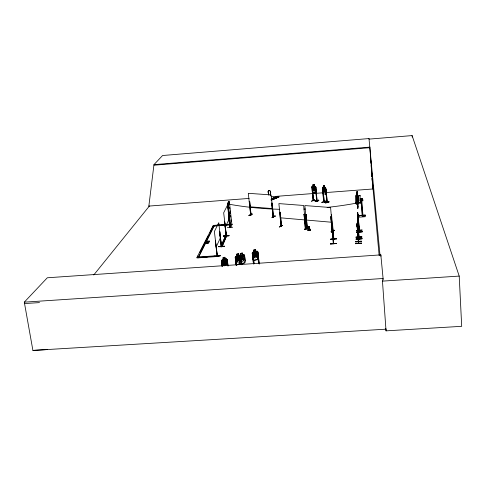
<?xml version="1.0" encoding="UTF-8"?>
<svg xmlns="http://www.w3.org/2000/svg" width="486" height="486" viewBox="0 0 486 486"><rect width="100%" height="100%" fill="white"/><g stroke="black" fill="none" stroke-linecap="round" stroke-linejoin="round"><path stroke-width="0.73" d="M336.658 238.875L330.778 239.294L336.658 238.875L336.634 238.559L330.747 238.984L330.778 239.294M330.407 243.674L336.409 243.492L330.431 243.996L336.415 243.535M333.505 238.565C334.24 238.274 332.874 239.191 333.87 239.082M333.839 239.161L332.533 224.028M333.615 239.1L331.543 214.824L331.209 219.107L333.317 243.753L333.25 243.115M333.511 243.182L333.548 243.656M332.224 228.371L333.548 243.729M330.431 243.936L330.407 243.644M357.253 194.017L357.502 196.459L357.313 194.594M357.447 201.824L357.35 201.046M357.848 199.716L357.496 197.134L357.653 201.186L357.811 200.505M357.605 200.469L357.763 200.821M357.374 203.014L357.635 205.384M357.55 200.961L357.933 200.572L357.471 200.487M357.544 200.56L357.903 200.815L357.708 198.495L357.86 200.773M357.787 199.266L357.684 199.066M274.991 197.766L273.91 197.863L275.86 198.015L273.946 197.832L274.669 197.65L274.967 197.93L273.928 197.99L274.973 197.832M308.537 230.23L308.853 226.512L310.196 229.945L308.258 230.127L308.744 226.555L308.537 229.179M332.527 234.477L332.837 229.963M230.06 213.081L230.06 213.554L230.139 213.081M229.453 213.409L229.313 213.281M228.979 235.74L226.932 235.777M217.169 255.855L220.128 255.612L216.428 255.873M214.241 256.31L215.687 256.341M214.211 256.067L214.235 256.335M249.13 198.422L148.85 206.088L153.965 164.633L162.579 155.514L368.995 138.565L380.04 255.539M308.258 230.127L308.75 226.579L308.999 230.255M310.463 230.261C303.999 230.018 311.465 231.439 310.475 229.562M307.869 230.449L307.972 229.72M326.282 192.669L326.021 194.248L326.276 192.699M241.056 263.424L241.402 261.346L240.862 255.964L240.175 255.399L238.893 255.721L238.693 253.728L238.869 255.824M236.767 254.184L238.693 253.728L236.767 254.184L236.998 256.201L235.771 256.511L235.188 257.392L235.801 262.786L236.712 264.633L241.141 263.497L241.499 261.359M244.731 262.677L245.078 260.605M245.144 260.599L244.573 255.247L243.863 254.67L242.581 254.986L242.386 252.993L240.461 253.449L240.692 255.46L239.464 255.77L238.875 256.644C239.865 261.207 238.201 266.462 244.816 262.75L245.144 260.599L244.482 255.278L243.844 254.743M258.364 257.058C257.288 264.761 259.111 251.28 257.702 251.748L257.094 251.141L255.861 251.481M315.851 192.814L316.234 191.302L315.888 192.875L312.777 192.578L312.261 190.925M321.683 202.389L325.547 200.985L321.878 202.437M248.929 215.523L252.137 213.907L249.111 215.505M252.125 214.138L248.917 215.559L252.167 214.186M311.398 201.168L314.6 199.892M314.588 199.71L311.605 201.222M279.292 227.114L282.524 225.352M279.486 226.871L282.548 225.346M308.385 228.019L305.342 229.532M308.337 227.964L305.147 229.526M357.41 202.911L357.477 203.233L357.702 202.79L357.781 204.879M356.955 223.973L356.985 223.153L358.522 243.395L357.52 227.806M358.419 241.651L358.723 241.767M358.644 241.214L358.638 241.092M232.703 227.235L227.314 227.673M221.592 246.542L224.386 246.214L218.627 246.754L221.391 246.554L220.431 238.523M359.063 230.589L359.342 230.425M359.124 231.372L359.385 231.482M359.124 231.925L359.458 232.016L358.231 217.042M359.057 230.473L359.373 230.449M359.282 230.066L359.075 229.914M226.379 235.218L226.057 235.364L226.409 235.212M230.054 227.661L227.387 203.968L228.736 201.271L229.307 204.406M217.37 255.375L217.102 256.14L215.359 240.71L217.412 255.958M221.3 246.044L218.767 222.691L214.375 231.524L217.309 256.128M219.921 234.92L221.312 246.748L221.446 246.195M230.024 227.017L229.781 227.679M359.154 238.328L358.856 237.016L358.905 238.912M357.909 222.114L359.136 238.918L359.154 237.235M359.111 236.804L359.051 236.822M358.82 238.231L359.148 238.207M359.148 237.368L358.826 237.375M221.987 246.76L226.889 235.181L225.82 235.26L220.82 246.378L220.875 246.839L221.987 246.76L226.889 235.181M228.955 202.121L227.794 204.454L230.34 227.381M229.799 224.198L213.348 225.407L196.939 257.465L197 257.938L217.825 256.48L217.928 255.648L198.264 257.021L198.324 257.495L200.597 257.337M231.871 224.325L231.998 224.04L231.919 224.757L229.422 202.188L228.955 202.219L227.752 204.521L228.226 204.485L229.422 202.188M217.825 256.48L217.928 255.648M220.875 246.839L221.464 245.533M222.053 244.221L225.869 235.704M219.745 233.42L219.836 231.749L221.555 246.694M226.057 235.364L224.562 221.434L226.421 235.722M228.487 216.009L228.292 213.64M216.209 246.858L220.523 237.575M225.346 227.187L229.106 219.101M230.352 227.132L230.82 227.096L231.986 224.605L231.524 224.635M227.497 205.122L223.675 212.813L226.318 235.339M227.806 204.497L228.955 202.194M230.321 227.418L227.624 203.95L228.967 201.259M227.655 204.047L228.967 201.423M205.56 242.866L206.89 242.866L205.56 242.866L205.529 243.304L208.494 243.091L208.518 242.66L207.461 242.526L208.555 242.964L208.518 242.66M207.498 242.83L208.767 242.532C209.187 241.712 203.798 242.581 206.854 242.563M206.113 241.779L207.437 241.779L206.113 241.779L206.082 242.216L209.035 242.004L209.059 241.572L208.008 241.445L209.059 241.572M208.044 241.742L209.308 241.451C209.533 240.777 206.258 241.08 206.368 241.645L207.437 241.779M208.767 242.532L208.798 242.101M209.308 241.451L209.338 241.02M229.41 213.342L229.319 213.014L229.38 213.415M229.398 213.226L229.428 213.548L229.368 213.038M198.482 257.191L214.375 225.334L198.142 257.859M197.34 257.27L198.021 255.928M199.734 252.586L208.275 235.868M209.982 232.521L213.348 225.407M323.585 187.353L322.801 187.219L322.443 187.754L323.664 201.866M358.68 241.785L357.453 226.312M359.342 230.577L358.164 215.663M258.011 259.178C251.469 262.865 253.127 257.61 252.198 253.109L252.805 252.252L254.008 251.948L253.188 252.884L253.595 256.608L254.694 257.969L256.426 257.525L257.179 255.697L256.772 251.973L255.776 251.548L255.557 249.549M253.467 263.88L252.258 253.121L252.841 252.313M359.118 237.368L359.069 236.676M227.958 265.915L227.175 259.5L226.446 258.916L222.023 260.107L221.397 260.933L222.072 266.383M222.053 260.125L221.464 260.946L222.132 266.358M236.184 265.277L235.254 257.398L235.838 256.584M238.905 256.657L239.464 255.77M357.508 196.362L357.38 195.451M357.799 196.575L357.356 196.842L357.781 196.976M357.775 196.976L357.69 196.271M357.41 198.081L357.726 197.626M357.872 199.303C356.985 199.673 357.884 198.403 357.647 199.327M360.053 196.046L359.998 195.342L356.858 195.579L356.803 194.922L356.25 194.965L355.357 196.204L355.466 203.324L356.566 204.339L357.137 204.302L357.058 200.724M356.25 194.965L356.39 202.048L355.466 203.324A236.032 149.384 -7.4 0 1 327.169 207.394M277.148 196.854L271.528 199.06M271.182 200.056L278.739 197.012C277.992 197.006 279.608 196.611 276.886 196.478C273.557 197.486 281.601 197.091 276.06 196.812M271.388 200.074L278.988 197.024L276.905 196.642L271.401 198.853M93.743 274.997L149.372 206.034L148.862 206.076M47.664 349.568L32.902 350.412L24.3 302.158L47.312 277.779L380.824 254.871L383.235 280.003M223.092 257.774L223.335 259.797L222.424 260.703L222.867 264.475L224.016 265.848L225.802 265.392L226.567 263.534L226.124 259.761L225.091 259.33L224.854 257.307M217.078 255.423L217.193 255.934M324.15 201.556C327.436 203.039 326.537 200.937 327.163 202.51L325.942 188.313L325.444 187.681L322.801 187.219M326.78 202.455L325.863 189.941M357.435 201.101L357.356 201.404M357.538 203.142L357.836 204.059L357.787 203.124M323.749 201.344L324.18 201.897L323.312 192.389M323.901 201.459L324.01 201.459M313.045 184.607L313.191 186.217L312.547 186.709L312.814 189.71L313.592 191.059L314.825 191.18L315.378 189.953L315.104 186.94L314.393 186.345L314.32 184.668L314.466 186.278M331.154 231.701L334.058 230.078L334.344 230.407L331.422 232.016L331.124 231.688M331.422 232.004L334.338 230.376L331.215 231.962M331.148 231.992L334.113 230.34M332.667 231.16C331.58 229.72 333.208 231.403 332.017 231.172M306.812 228.323L307.201 228.353C307.201 229.757 307.911 227.831 306.891 228.25M330.814 216.513L332.09 231.19L330.814 216.513L331.361 216.495L331.768 222.497M305.791 228.128C304.546 228.183 306.35 227.97 305.761 228.724L304.473 214.277L304.048 214.247L305.281 228.681L305.682 228.724M304.376 229.453L307.565 227.94L304.309 229.483L307.31 227.648M304.309 229.483L307.34 227.873M281.534 226.403L280.155 212.273L281.509 226.476L280.999 226.44M281.509 226.476L281.564 225.899L281.06 225.862M307.316 228.87L306.86 228.845L305.548 214.429L306.083 214.411L307.334 228.882L306.083 214.411M281.382 226.482L281.102 225.869M357.666 196.69L357.283 195.378L357.714 198.41L357.55 197.966M357.647 196.107C357.799 194.971 357.01 199.643 357.805 199.752M357.623 203.221L357.66 204.071L357.581 202.686M357.544 203.233L357.751 202.923M274.942 215.851L275.21 216.155L272.002 217.564L274.973 215.881M273.162 216.78L273.497 216.817L272.105 203.197L271.71 203.172L273.01 216.853C273.041 215.492 272.871 217.169 273.436 216.871L271.152 194.916L248.303 193.319L250.667 214.927L251.031 214.952L249.683 201.496L251.031 214.94M272.245 217.57L275.185 216.118M272.002 217.564L275.027 216.106M281.57 226.415L281.048 226.433L279.632 212.291L280.155 212.273M273.442 216.319C272.203 216.422 274.068 215.991 273.387 216.878M251.134 214.399L250.557 214.417L251.025 214.454M272.105 203.197L271.607 203.215M249.683 201.496L249.197 201.514L249.579 201.538M316.647 200.511L317.164 200.499L317.2 200.979L313.203 200.566M316.726 200.597L313.488 200.317M317.115 200.499L313.592 200.275M318.634 200.104C319.654 200.7 315.596 202.164 315.608 201.368L318.664 200.129L315.687 201.611M316.757 200.937L315.523 187.918L315.997 187.912L315.523 187.918M315.633 201.635L318.877 200.366M313.585 200.135L313.027 200.141L313.476 200.183M313.427 200.189L313.47 200.663L312.407 187.584L311.939 187.59L312.407 187.584M315.888 192.875L312.808 192.523M271.133 200.044L278.849 196.921M273.089 198.002C278.642 198.282 270.581 198.677 273.928 197.668M274.669 197.371C280.222 197.65 272.166 198.045 275.501 197.037L277.433 197.383L275.501 197.037M271.273 199.023L276.935 196.739M271.115 199.26L277.306 196.775M271.212 199.369L277.445 196.879M271.577 199.552L278.448 196.787M271.565 199.643L278.8 196.666M271.261 199.868L278.818 196.824M271.698 199.758L278.618 196.988M315.815 186.982L317.048 201.034L315.815 186.982L315.293 186.369L312.243 186.077L311.836 186.63L313.124 200.633L317.054 201.022M270.508 195.415L270.453 193.349A1.652 1.227 68.6 0 0 270.222 191.095A1.652 1.227 68.6 0 0 268.412 190.925A1.652 1.227 68.6 0 0 268.643 193.179L268.88 195.263M268.643 193.179L268.576 193.209A1.652 1.227 68.6 0 1 268.351 190.949A1.652 1.227 68.6 0 1 270.161 191.12A1.652 1.227 68.6 0 1 270.386 193.379M362.586 215.972L362.21 216.1L361.007 200.402M365.18 215.845L362.21 216.1L362.975 216.045L361.772 200.341M326.871 202.055L324.022 201.593M329.107 201.854L325.353 202.808C330.893 200.481 330.043 202.443 325.395 203.014M358.468 242.66L358.498 243.377M322.68 188.683L322.996 188.738L324.174 201.878M323.36 193.762L322.868 192.091L323.318 193.774L326.063 194.236M326.811 202.462L325.802 189.206M325.991 189.303L327.303 202.455L327.254 201.988M324.697 187.553L325.444 187.681M324.557 185.925L325.547 191.284L325.085 192.486L324.01 192.298L323.324 190.901L323.056 187.869L323.585 187.426L323.445 185.725L324.593 185.913M253.674 260.21L257.957 259.123M222.703 265.812L222.26 262.088L221.64 262.173L222.175 265.945M227.345 265.307L226.822 260.848L227.448 260.769L228.055 265.97M254.081 263.795L253.036 254.251L252.422 254.33L253.571 263.928M258.552 263.309L257.446 253.054L258.054 252.969L259.238 263.959M236.712 264.633L241.141 263.497M225.176 259.263L226.482 258.935M252.805 252.252L257.124 251.159M236.038 258.54L235.418 258.619L236.038 258.54L236.804 265.192M241.378 264.706L240.546 257.325L241.062 257.191L241.992 264.621M240.546 257.325L241.159 257.24M239.337 260.223L237.575 260.672L237.144 256.924L238.912 256.474L239.58 262.021L240.394 263.874M240.363 263.862L244.816 262.75M254.008 251.948L253.759 249.938L255.612 249.464L255.806 251.56M235.807 256.572L240.187 255.49L240.831 256.025M241.287 259.943L243.049 259.5L242.629 255.758L240.868 256.195M239.495 255.824L243.875 254.755M240.534 253.504L242.326 253.078L242.557 255.089L243.571 255.521L243.99 259.257L243.231 261.097L241.469 261.541L240.345 260.18L239.92 256.432L240.789 255.527L240.491 253.467M206.04 241.913L208.998 241.7M206.392 241.22L207.765 241.694L209.375 241.317M205.493 243L208.458 242.787M208.834 242.399L205.882 242.605M208.008 241.445L209.272 241.147M207.461 242.526L208.731 242.235M250.661 214.369L250.831 214.848M357.666 197.608C356.785 198.58 357.101 189.522 357.222 196.405M313.136 200.098L313.294 200.566M305.366 228.104L305.317 228.693M305.336 228.627L305.864 228.663L303.653 205.475L278.873 203.598L281.236 226.367M306.939 228.772L307.444 228.803M281.108 226.379L281.181 225.856M250.758 214.861L249.3 201.465M251.074 214.946L250.922 214.454M313.221 200.572L311.915 186.642M316.811 200.463L316.72 200.997M316.793 200.943L315.627 187.875M323.992 201.933L324.101 201.404M385.835 328.591L386.042 330.857L461.7 326.319L459.209 276.091L412.11 135.588L369.038 139.118L368.995 138.565M153.965 164.633L369.81 147.124L373.06 188.969L372.543 183.799M154.044 165.197L369.852 147.701M271.042 196.751L323.184 192.772M326.209 192.541L373.6 188.926M357.775 197.656L357.787 198.009L357.605 194.412L357.787 198.009L357.465 195.773M357.186 195.913L357.149 195.421L357.18 197.273L358.091 197.207L358.036 196.174L357.125 196.283L357.386 199.217L357.234 196.83M358.073 196.654L357.137 196.69L357.167 197.091L358.079 197.024M358.079 196.757L357.174 196.83L357.18 197.273M358.115 198.118L358.073 197.529L357.155 197.595L357.21 198.634L358.127 198.567L358.079 197.942L358.127 198.567M357.21 198.634L357.167 198.009L358.103 198.009M358.115 198.379L357.198 198.452L357.167 198.009M357.186 198.968L358.109 198.895L358.164 199.946L357.24 200.013L357.186 198.968L358.109 198.895M360.114 198.683L360.958 198.622L361.062 200.177L360.223 200.244L360.126 198.987L360.958 198.622M362.331 198.519L361.505 198.883L362.331 198.519L362.441 200.074L362.428 199.77M358.152 199.758L357.228 199.825L357.198 199.382L358.115 199.315L358.164 199.946M357.198 199.424L358.139 199.382M358.152 199.491L357.234 199.558L357.24 200.013M360.661 199.588L362.72 199.43L362.75 199.801L360.685 199.953M358.146 200.281L357.216 200.354L357.277 201.404L358.2 201.338L358.146 200.323M361.493 198.58L361.602 200.141L362.75 200.056M358.176 200.767L357.228 200.809L357.265 201.216L358.188 201.149M358.188 200.876L357.265 200.943L357.277 201.404M362.793 200.742L360.029 200.949L360.005 200.578L362.763 200.372L362.793 200.742L362.72 199.43M356.39 202.048L356.955 202.006L357.137 204.302M359.998 195.342L360.302 203.16L357.064 203.403L357.003 200.554M357.86 204.703L357.684 205.086M357.714 213.591L357.714 212.601L359.124 230.619M357.769 214.095L357.86 215.602M229.665 224.489L214.229 225.619L214.283 226.051L217.224 225.832M214.429 225.759L215.893 225.656M218.834 225.437L222.503 225.17M226.178 224.897L228.377 224.739M358.261 221.106L357.878 215.268L357.872 216.1M218.694 225.729L229.714 224.915M359.215 215.492L365.144 215.128L359.215 215.492L359.269 217.151L365.229 216.713L365.138 215.055M357.404 219.794L357.429 218.992L359.13 238.748M357.374 219.526L357.435 219.071M358.279 219.472L358.389 222.667L358.419 221.391M225.534 235.643L223.457 235.801L223.457 236.184L225.528 236.026M226.907 235.576L228.985 235.388L228.979 235.771L226.907 235.917M225.553 235.874L223.457 236.172L225.553 235.923M226.907 235.88L229.015 235.686M356.305 230.352L362.082 229.927M356.323 230.577L362.1 230.218M356.396 232.369L356.366 231.968L362.179 231.543L362.204 231.944L356.396 232.369L362.198 231.786M356.372 232.004L362.179 231.561M357.502 220.51L357.538 221.804M357.55 221.009L357.568 220.504M357.581 222.339L357.587 221.397L357.575 222.072M358.407 241.815L357.125 224.684L357.131 226.288M357.076 225.607L357.21 226.834L357.149 225.96M357.246 226.974L357.283 228.639M357.982 227.636L358.188 229.307L357.982 227.612M357.526 231.944L357.751 233.632L357.082 225.656M357.641 232.314L357.575 230.255L357.684 233.638M218.664 246.633L224.356 246.341M224.398 246.244L218.597 246.445M355.521 241.518L361.529 241.099L361.554 241.402L355.545 241.84L355.521 241.518M355.545 241.84L361.554 241.402M361.657 243.273L355.606 243.656L355.582 243.286L361.651 243.158L355.612 243.705L361.657 243.255M217.193 256.122L220.164 255.922L220.128 255.606M217.163 256.225L220.152 255.855M220.82 246.378L221.932 246.299M356.007 237.107L361.949 236.998L356.007 237.119M356.025 237.296L361.949 236.998M362.003 238.65L356.056 239.234L356.031 238.826L361.985 238.407L362.009 238.814L356.056 239.221L362.009 238.778M196.939 257.465L217.764 256.007M205.128 257.021L207.4 256.863M211.932 256.547L214.958 256.335M24.3 302.158L383.126 278.49M382.312 279.626L382.458 281.127L459.209 276.091M24.549 303.556L39.5 302.608M32.902 350.412L386.005 329.18M273.339 216.385L273.332 216.871M305.469 228.614L304.048 214.247M357.617 194.758L357.757 196.648L357.635 196.253M357.623 196.69L357.568 199.205L357.222 192.675L357.465 195.111L357.356 193.258M357.732 200.36L357.745 200.718M310.196 229.945L308.932 226.506L309.515 230.206M249.768 206.781L272.549 208.603M279.632 212.291L280.045 212.327M303.938 214.296L304.37 214.332M305.548 214.429L305.98 214.466M359.342 231.336L359.415 232.029L359.294 230.218M280.294 217.801L305.001 219.939M306.18 220.043L331.853 222.26M314.32 184.668L312.966 184.559L313.16 186.229M315.882 192.802L312.838 192.511L312.304 190.925M206.331 241.348L207.4 241.481M206.89 242.866L205.815 242.733L205.845 242.301M251.183 214.885L250.624 214.921M359.13 232.041L359.093 230.236M323.445 185.798L324.52 185.974M325.669 189.248L326.118 189.261M327.127 202.498L323.719 201.884M313.555 200.597L312.298 187.626M221.252 246.189L221.3 246.724M327.242 202.449L323.822 201.818L322.528 187.766M238.833 255.806L239.853 256.237L240.278 259.986L239.519 261.826L237.757 262.276L236.627 260.915L236.202 257.161L237.071 256.25L236.804 254.202M257.446 253.054L258.655 263.357M253.036 254.251L253.978 263.746M358.717 241.645L358.796 243.34M240.862 255.964L241.894 264.572M227.175 259.5L227.74 264.919M226.822 260.848L227.442 265.356M223.262 259.749L222.017 260.065M222.26 262.088L222.606 265.757M357.429 203.112L357.714 206.793L357.611 203.136M226.427 258.989L227.114 259.542M359.16 232.041L357.653 212.607M357.483 197.881L357.429 194.424M235.898 262.774L236.749 264.554M252.872 258.461L253.668 260.302M357.575 196.247L357.757 196.648M357.811 215.025L357.799 214.514M309.011 226.506L309.716 229.064M309.017 226.573L309.953 230.091M229.671 213.239L229.684 213.561L229.69 213.099M357.07 225.14L357.119 225.498M207.182 242.478L207.17 242.915M357.52 220.948L357.562 221.306M225.121 259.348L224.909 257.222L222.989 257.708L223.305 259.785M219.903 234.021L220.255 237.022M224.562 221.434L226.19 235.346M235.941 258.485L236.7 265.143M229.653 207.255L229.817 208.877M230.085 211.003L230.255 212.497M230.595 215.498L230.759 217.078M231.111 219.994L231.269 221.549M235.516 258.667L236.281 265.326M228.736 201.271L228.906 202.771M228.226 204.485L230.82 227.096M228.657 217.497L229.823 227.703M240.643 257.373L241.475 264.755M257.756 251.705L259.135 263.91M253.826 249.986L254.075 251.997M271.71 203.172L273.102 216.786M371.511 173.472L371.808 176.418M372.027 178.635L372.398 182.323M357.125 224.684L357.113 225.231M357.836 214.624L357.787 214.095L357.866 214.508M307.024 228.244L307.055 228.772L304.837 205.566L330.595 207.522L331.871 222.442M371.62 173.216L371.899 176.29M379.153 255.484L372.088 178.405M357.471 197.255L357.672 197.966L357.605 197.602M357.41 200.566L357.459 201.696M357.417 230.115L357.526 231.348L357.392 229.034M358.133 219.277L358.243 220.48L358.109 218.281M357.854 225.838L357.969 227.065L357.957 226.555M357.684 222.442C357.532 220.352 358.303 229.307 357.86 224.362L358.012 226.658L357.83 224.07M331.999 223.931L332.187 226.16M331.895 223.985L332.151 226.956M323.488 185.786L323.627 187.414M357.234 194.552L357.04 192.687L357.21 193.756M357.739 205.341L357.647 204.381L357.896 206.781L357.702 202.79L357.866 205.074M358.316 220.996L358.455 222.661M358.291 221.009L358.376 222.673M357.969 202.644L358.018 203.239L357.089 203.312L357.04 202.711M357.003 200.852L357.046 201.477M357.01 201.307L357.058 201.903M357.368 218.998L357.526 221.446M357.568 221.573L358.929 238.936M361.39 200.275L362.599 216.173M360.302 203.16L360.248 202.437L357.01 202.68L356.803 194.922M357.338 193.689L357.192 191.344L357.301 193.203M357.35 194.102L357.386 194.594M357.332 194.54L357.374 195.032M357.161 193.701L357.01 191.363L357.398 197.273M357.174 194.114L357.21 194.607M357.155 194.558L357.325 196.472L357.24 195.955M380.824 254.871L380.927 256.237M382.458 281.127L386.042 330.857M370.393 155.131L370.557 157.355M370.769 160.325L370.988 163.296M371.152 165.526L371.912 175.92M357.429 200.317L357.459 200.803M357.666 221.567L357.824 223.839M357.824 199.382L357.496 197.134M357.866 215.851L357.872 214.94L357.884 215.322M412.11 135.588L412.201 137.064M270.453 193.349L270.574 195.39M361.59 199.831L361.602 200.141M361.049 199.874L361.062 200.177M360.211 199.934L360.223 200.244M358.048 196.581L358.091 197.207M358.152 200.706L358.2 201.338M357.824 203.294L357.653 203.67L357.641 203.306M358.115 218.536L358.127 219.016M358.085 227.983L358.188 229.307M357.714 212.601L357.732 213.147M357.836 225.067L357.848 225.571M357.429 218.992L357.441 219.52M357.447 220.103L357.453 220.419M357.72 232.259L357.751 233.632M357.398 229.313L357.41 229.835M356.997 224.283L357.003 224.611M308.853 226.512L308.877 227.8M305.317 209.041A236.032 149.384 -7.4 0 1 303.865 209.102M279.329 209.29A236.032 149.384 -7.4 0 1 227.484 203.913M357.933 208.148L357.726 205.797L357.933 208.148M357.751 208.16L357.465 204.393L357.751 208.16M222.71 260.654L224.198 262.671C221.871 266.261 224.246 266.219 224.635 263.005C225.759 265.915 227.958 264.603 224.988 262.458C227.199 259.062 224.939 259.014 224.556 262.094L223.335 260.514L222.71 260.654M236.488 257.112L237.946 259.123C235.637 262.677 237.982 262.653 238.377 259.457C239.483 262.355 241.651 261.049 238.729 258.91C240.922 255.551 238.693 255.49 238.304 258.552L237.101 256.979L236.488 257.112M240.12 256.347L241.578 258.352C239.27 261.893 241.609 261.869 242.004 258.686C243.103 261.577 245.278 260.277 242.356 258.139C244.549 254.792 242.326 254.725 241.937 257.78L240.734 256.207L240.12 256.347M253.473 252.841L254.895 254.834C252.623 258.352 254.913 258.339 255.314 255.162C256.389 258.048 258.516 256.742 255.66 254.628C257.823 251.298 255.636 251.226 255.247 254.269L254.117 252.75L253.473 252.841M325.559 191.946L324.423 190.251L323.937 191.715L323.561 191.66L324.144 189.85L323.263 187.875L324.338 189.522L324.818 188.149L325.195 188.197L324.624 189.947L325.559 191.946M315.359 190.609L314.94 190.621L314.071 188.999C313.865 191.52 312.073 190.397 313.756 188.617L312.765 186.703L313.986 188.276C314.205 185.859 315.949 186.989 314.302 188.677L315.359 190.609M225.613 263.776L223.827 264.232L223.384 260.46L225.17 260.004L225.613 263.776M256.25 255.934L254.524 256.371L254.117 252.653L255.849 252.21L256.25 255.934M224.654 258.4L223.505 258.692L223.42 258.017L224.575 257.726L224.654 258.4M255.357 250.624L254.245 250.91L254.172 250.241L255.29 249.962L255.357 250.624M238.328 254.208L237.192 254.494L237.271 255.168L238.407 254.883L238.328 254.208M242.052 253.492L240.916 253.777L240.989 254.445L242.125 254.16L242.052 253.492M229.088 213.032L228.961 213.986L229.088 213.032M357.599 221.744L357.587 222.606L357.599 221.744M358.006 226.002L358.091 228.031L358.006 226.002M314.053 184.978L313.257 184.905L313.306 185.445L314.102 185.518L314.053 184.978M314.442 186.879L313.209 186.77L313.476 189.777L314.709 189.892L314.442 186.879M324.35 186.211L323.658 186.102L323.706 186.642L324.399 186.758L324.35 186.211M324.709 188.149L323.633 187.967L323.895 191.004L324.97 191.186L324.709 188.149"/></g></svg>
